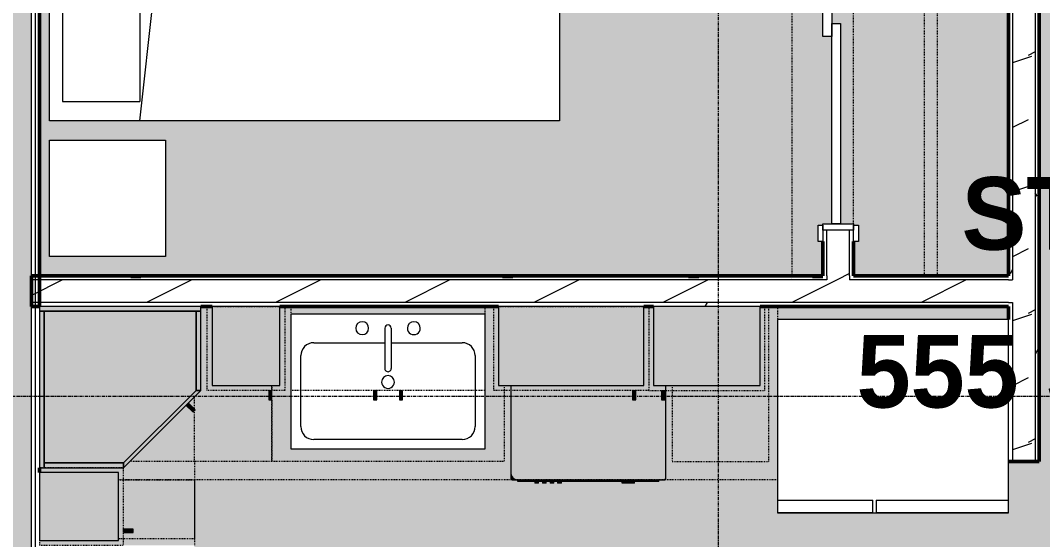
# Model space of a CAD drawing. Header units: inches. Extents: x -4294 to -464, y 9706 to 12475.
# Drawn here: x -2935.5 to -2777.2, y 10145 to 10225.5 of the extents above; entities that cross this region are included whole.
import ezdxf

# ---------------------------------------------------------------- set-up
doc = ezdxf.new("R2010")
doc.units = ezdxf.units.IN
doc.header["$MEASUREMENT"] = 0
doc.linetypes.add('Dash', pattern=[0.25, 0.125, -0.125])
doc.linetypes.add('Grid Line 1_2_', pattern=[0.875, 0.5, -0.125, 0.125, -0.125])
for name, color, linetype, lineweight in [('0-1', 7, 'Continuous', 5), ('0-3', 90, 'Continuous', 13), ('A-AREA-IDEN', 2, 'Continuous', 9), ('A-AREA-PATT-5', 7, 'Continuous', 9), ('A-DOOR-1', 7, 'Continuous', 9), ('A-DOOR-2', 130, 'Continuous', 20), ('A-DOOR-FRAM-1', 130, 'Continuous', 20), ('A-WALL', 113, 'Continuous', 13), ('A-WALL-3', 250, 'Continuous', 50), ('A-WALL-4', 90, 'Continuous', 13), ('A-WALL-PATT-1', 7, 'Continuous', 9), ('A-WALL-PATT-2', 8, 'Continuous', 9), ('A-WALL-PATT-5', 111, 'Continuous', 9), ('I-FURN-2', 7, 'Continuous', 9), ('I-FURN-HDLN-1', 7, 'Dash', 9), ('I-WALL-2', 2, 'Continuous', 50), ('P-SANR-FIXT-1', 7, 'Continuous', 9), ('Q-CASE', 31, 'Continuous', 9), ('Q-CASE-1', 53, 'Continuous', 9), ('Q-CASE-3', 7, 'Continuous', 9), ('Q-CASE-4', 7, 'Dash', 9), ('Q-CASE-HDLN-1', 7, 'Dash', 9), ('Q-SPCQ-1', 7, 'Continuous', 9), ('Q-SPCQ-2', 8, 'Continuous', 9), ('S-GRID-1', 1, 'Grid Line 1_2_', 9)]:
    doc.layers.add(name, color=color, linetype=linetype, lineweight=lineweight)
doc.styles.add('Century Gothic_B', font='GOTHICB.TTF', dxfattribs={"height": 11.25})
pattern_1 = [(216.87, (7.997, 19.992), (59.9755286, 39.9843071), [9.996, -89.964]), (206.565, (19.992, 13.994), (-19.991807, -19.992219), [22.352, -22.352]), (198.435, (19.992, 3.998), (-39.983821, -19.991955), [12.644, -50.576])]
pattern_2 = [(0, (0, 0), (38.4, 9.6), [1.584, -27.216, 1.584, -27.216, -153.6]), (0, (0, 0), (38.4, 9.6), [-57.6, 1.584, -56.016, 1.584, -27.216, -67.2]), (0, (0, 0), (38.4, 9.6), [-144, 1.584, -17.616, 1.584, -46.416]), (120, (14.4, 4.8), (-27.513844, 28.4553755), [1.584, -27.216, 1.584, -27.216, -153.6]), (120, (14.4, 4.8), (-27.513844, 28.4553755), [-57.6, 1.584, -56.016, 1.584, -27.216, -67.2]), (120, (14.4, 4.8), (-27.513844, 28.4553755), [-144, 1.584, -17.616, 1.584, -46.416]), (240, (19.2, 24), (-10.886156, -38.0553755), [1.584, -27.216, 1.584, -27.216, -153.6]), (240, (19.2, 24), (-10.886156, -38.0553755), [-57.6, 1.584, -56.016, 1.584, -27.216, -67.2]), (240, (19.2, 24), (-10.886156, -38.0553755), [-144, 1.584, -17.616, 1.584, -46.416])]

# ---------------------------------------------------------------- blocks, each defined once
blk = doc.blocks.new('FOLDING_SLIDING CLOSET - 60_ x 80_-1494136-FLOOR PLAN - 1ST FLOOR')
at = {"layer": 'A-DOOR-1'}
for p, q in [((-32.75, 3.25), (-30.25, 3.25)), ((-32.75, 2.5), (-32.75, 3.25)), ((-30.25, 3.25), (-30.25, 2.5)), ((30.25, 3.25), (32.75, 3.25)), ((30.25, 2.5), (30.25, 3.25)), ((32.75, 3.25), (32.75, 2.5)), ((-30.25, 2.5), (-32.75, 2.5)), ((32.75, 2.5), (30.25, 2.5)), ((-32.75, -2.25), (-30.25, -2.25)), ((-32.75, -3), (-32.75, -2.25)), ((-30.25, -3), (-32.75, -3)), ((-30.25, -2.25), (-30.25, -3)), ((30.25, -2.25), (32.75, -2.25)), ((30.25, -3), (30.25, -2.25)), ((32.75, -3), (30.25, -3)), ((32.75, -2.25), (32.75, -3))]:
    blk.add_line(p, q, dxfattribs=at)
at = {"layer": 'A-DOOR-2'}
for p, q in [((-1, 0.5), (30, 0.5)), ((-1, -0.88), (-1, 0.5)), ((30, 0.5), (30, -0.88)), ((-30, -0.88), (1, -0.88)), ((-30, -2.25), (-30, -0.88)), ((30, -0.88), (-1, -0.88)), ((1, -0.88), (1, -2.25)), ((1, -2.25), (-30, -2.25))]:
    blk.add_line(p, q, dxfattribs=at)
at = {"layer": 'A-DOOR-FRAM-1'}
for p, q in [((-31, 2.5), (-30, 2.5)), ((-31, -2.25), (-31, 2.5)), ((-30, 2.5), (-30, -2.25)), ((30, 2.5), (31, 2.5)), ((30, -2.25), (30, 2.5)), ((31, 2.5), (31, -2.25)), ((-30, -2.25), (-31, -2.25)), ((31, -2.25), (30, -2.25))]:
    blk.add_line(p, q, dxfattribs=at)
blk = doc.blocks.new('Refrigerator_-_Side-by-Side_6047 - 36_ X 30_-345559-FLOOR PLAN - 1ST FLOOR')
at = {"layer": 'Q-SPCQ-1'}
for p, q in [((17.87, 14.42), (-17.88, 14.42)), ((-17.88, 14.42), (-17.88, -15.58)), ((17.87, -15.58), (17.87, 14.42)), ((-17.88, -13.58), (-3.13, -13.58)), ((-17.88, -13.58), (-17.88, -15.58)), ((-3.13, -15.58), (-3.13, -13.58)), ((-2.63, -13.58), (17.87, -13.58)), ((-2.63, -13.58), (-2.63, -15.58)), ((17.87, -15.58), (17.87, -13.58)), ((-17.88, -15.58), (17.87, -15.58)), ((-3.13, -15.58), (-17.88, -15.58)), ((17.87, -15.58), (-2.63, -15.58))]:
    blk.add_line(p, q, dxfattribs=at)
blk = doc.blocks.new('OD_CW_Closet - OD_CW_Closet-1868364-FLOOR PLAN - 1ST FLOOR')
at = {"layer": 'Q-CASE-HDLN-1'}
for p, q in [((0.74, -24), (0.74, 0)), ((0.74, 0), (6.05, 0)), ((8.8, 0), (68.8, 0)), ((71.55, 0), (76.64, 0)), ((76.64, 0), (76.64, -24)), ((0.74, -11), (76.64, -11)), ((0.74, -13), (76.64, -13)), ((76.64, -24), (0.74, -24))]:
    blk.add_line(p, q, dxfattribs=at)
blk = doc.blocks.new('Bed-Standard - Queen 60_ x 79_-1433484-FLOOR PLAN - 1ST FLOOR')
at = {"layer": 'I-FURN-2'}
for p, q in [((-19.31, 41.3), (40.69, 41.3)), ((-19.31, -37.7), (-19.31, 41.3)), ((40.69, 41.3), (40.69, -37.7)), ((40.69, -23.7), (-19.31, -17.13)), ((-16.31, -23.7), (37.69, -23.7)), ((-16.31, -35.7), (-16.31, -23.7)), ((37.69, -35.7), (37.69, -23.7)), ((-16.31, -35.7), (37.69, -35.7)), ((40.69, -37.7), (-19.31, -37.7))]:
    blk.add_line(p, q, dxfattribs=at)
at = {"layer": 'I-FURN-HDLN-1'}
for p, q in [((-55.31, 77.3), (64.69, 77.3)), ((-55.31, -37.7), (-55.31, 77.3))]:
    blk.add_line(p, q, dxfattribs=at)
blk = doc.blocks.new('Table-Night Stand - 18_ x 18_ x 24_-1372838-FLOOR PLAN - 1ST FLOOR')
at = {"layer": 'I-FURN-2'}
for p, q in [((0.15, 0), (18.15, 0)), ((0.15, -18), (0.15, 0)), ((18.15, 0), (18.15, -18)), ((18.15, -18), (0.15, -18))]:
    blk.add_line(p, q, dxfattribs=at)
blk = doc.blocks.new('OD_CW_Countertop - OD_CW_Countertop-2217102-FLOOR PLAN - 1ST FLOOR')
at = {"layer": 'Q-CASE-HDLN-1'}
for p, q in [((0.74, 2.88), (102.83, 2.88)), ((0.74, -24), (0.74, -22))]:
    blk.add_line(p, q, dxfattribs=at)
blk = doc.blocks.new('Sink Kitchen-Single - 30_ x 21_-1372827-FLOOR PLAN - 1ST FLOOR')
at = {"layer": 'P-SANR-FIXT-1'}
for p, q in [((-14.38, 10.41), (15.62, 10.41)), ((-14.38, -10.59), (-14.38, 10.41)), ((15.62, 10.41), (15.62, -10.59)), ((-10.88, 8.91), (12.12, 8.91)), ((-12.88, -4.09), (-12.88, 6.91)), ((14.12, 6.91), (14.12, -4.09)), ((0.12, -8.34), (0.12, -2.09)), ((1.12, -8.34), (1.12, -2.09)), ((0.12, -6.09), (-10.88, -6.09)), ((12.12, -6.09), (1.12, -6.09)), ((15.62, -10.59), (-14.38, -10.59))]:
    blk.add_line(p, q, dxfattribs=at)
for centre, radius, start, end in [((-10.88, 6.91), 2, 90, 180), ((12.12, 6.91), 2, 360, 90), ((0.62, 0), 1, 360, 180), ((0.62, 0), 1, 180, 0), ((0.62, -2.09), 0.5, 360, 180), ((-10.88, -4.09), 2, 180, 270), ((12.12, -4.09), 2, 270, 0), ((-3.38, -8.34), 1, 360, 180), ((4.62, -8.34), 1, 0, 180), ((-3.38, -8.34), 1, 180, 0), ((0.62, -8.34), 0.5, 180, 0), ((4.62, -8.34), 1, 180, 0)]:
    blk.add_arc(centre, radius, start, end, dxfattribs=at)
blk = doc.blocks.new('Dishwasher_15404 - 34_ counter-V97-FLOOR PLAN - 1ST FLOOR')
at = {"layer": 'Q-SPCQ-2'}
h = blk.add_hatch(color=256, dxfattribs=at)
h.paths.add_polyline_path([(0, -3.38), (12.25, -3.38), (12.25, -24), (26.08, -23.96), (26.34, -23.86), (26.68, -23.53), (26.73, -23.46), (26.84, -23.21), (26.87, -22.91), (26.87, -0.2), (26.68, 0), (12.25, 0), (12.25, -1.88), (0, -1.88)], flags=0)
h.paths.add_polyline_path([(13, -0.63), (13, -0.14), (14.5, -0.14), (14.5, -0.63), (14, -0.63)], flags=0)
h.paths.add_polyline_path([(13, -4.63), (14.5, -4.63), (14.5, -5.11), (13, -5.11)], flags=0)
for points in [[(26.87, -1.09), (26.87, -22.91), (27.12, -22.91), (27.12, -1.09)], [(27.12, -5.81), (27.37, -5.81), (27.37, -4.86), (27.12, -4.86), (27.12, -5.55)], [(27.12, -6.06), (27.12, -6.76), (27.37, -6.76), (27.37, -5.81), (27.12, -5.81)], [(27.12, -16.74), (27.37, -16.74), (27.37, -16.15), (27.12, -16.15)], [(27.12, -17.33), (27.12, -17.92), (27.37, -17.92), (27.37, -17.33)], [(27.12, -19.1), (27.37, -19.1), (27.37, -18.51), (27.12, -18.51)], [(27.12, -20.28), (27.37, -20.28), (27.37, -19.69), (27.12, -19.69)], [(25.8, -24), (26.68, -24), (26.82, -23.94), (26.87, -23.69), (26.84, -23.21), (26.68, -23.53), (26.56, -23.69), (26.3, -23.87), (26.08, -23.96)]]:
    blk.add_hatch(color=256, dxfattribs=at).paths.add_polyline_path(points, flags=0)
at = {"layer": 'Q-SPCQ-1'}
for p, q in [((26.68, 0), (12.25, 0)), ((26.87, -22.93), (26.87, -0.2)), ((27.12, -1.09), (26.87, -1.09)), ((27.12, -1.09), (27.12, -22.91)), ((27.37, -4.82), (27.12, -4.82)), ((27.37, -4.86), (27.37, -5.81)), ((27.37, -5.81), (27.37, -6.76)), ((27.12, -6.79), (27.37, -6.79)), ((27.37, -16.15), (27.12, -16.15)), ((27.12, -16.74), (27.37, -16.74)), ((27.37, -17.33), (27.12, -17.33)), ((27.37, -16.15), (27.37, -16.74)), ((27.37, -17.33), (27.37, -17.92)), ((27.12, -17.92), (27.37, -17.92)), ((27.37, -18.51), (27.12, -18.51)), ((27.37, -18.51), (27.37, -19.1)), ((27.12, -19.1), (27.37, -19.1)), ((27.37, -19.69), (27.12, -19.69)), ((27.12, -20.28), (27.37, -20.28)), ((27.37, -19.69), (27.37, -20.28)), ((27.12, -22.91), (26.87, -22.91)), ((26.87, -23.8), (26.87, -22.93)), ((12.25, -24), (25.8, -24)), ((25.8, -24), (26.68, -24))]:
    blk.add_line(p, q, dxfattribs=at)
for centre, radius, start, end in [((26.68, -0.2), 0.197, 360, 90), ((26.68, -0.2), 0.197, 0, 90), ((25.8, -22.93), 1.07, 270, 0), ((26.68, -23.8), 0.197, 270, 0)]:
    blk.add_arc(centre, radius, start, end, dxfattribs=at)
blk = doc.blocks.new('OD_CW_Countertop - OD_CW_Countertop-2218266-FLOOR PLAN - 1ST FLOOR')
at = {"layer": 'Q-CASE-HDLN-1'}
for p, q in [((0.74, -11.75), (0.74, 0)), ((0.74, 0), (10.86, 0)), ((34.86, 0), (99.63, 0))]:
    blk.add_line(p, q, dxfattribs=at)
blk = doc.blocks.new('300 Series Wall Hung Cabinet_302 - 30_-2218432-FLOOR PLAN - 1ST FLOOR')
at = {"layer": 'Q-CASE-1'}
for points in [[(-1.76, 15.38), (-1.76, 16.87), (-2.25, 16.87), (-2.25, 15.38)], [(2.24, 15.38), (2.24, 16.87), (1.75, 16.87), (1.75, 15.38)]]:
    blk.add_hatch(color=256, dxfattribs=at).paths.add_polyline_path(points, flags=0)
at = {"layer": 'Q-CASE-3'}
for p, q in [((-1.76, 16.87), (-2.25, 16.87)), ((-2.25, 16.87), (-2.25, 15.38)), ((-1.76, 15.38), (-1.76, 16.87)), ((2.24, 16.87), (1.75, 16.87)), ((1.75, 16.87), (1.75, 15.38)), ((2.24, 15.38), (2.24, 16.87)), ((-1.76, 15.38), (-2.25, 15.38)), ((2.24, 15.38), (1.75, 15.38))]:
    blk.add_line(p, q, dxfattribs=at)
at = {"layer": 'Q-CASE-4'}
for p, q in [((-15, 2.37), (-15, 15.38)), ((-15, 15.38), (15, 15.38)), ((15, 15.38), (15, 2.37)), ((15, 2.37), (-15, 2.37))]:
    blk.add_line(p, q, dxfattribs=at)
blk = doc.blocks.new('Base Cabinet-Single Door - 12_-2208689-FLOOR PLAN - 1ST FLOOR')
at = {"layer": 'Q-CASE-4'}
for p, q in [((6.74, -12.25), (6.74, -13)), ((-5.26, -15.91), (-5.26, -14)), ((6.74, -14.5), (6.74, -24)), ((-5.26, -24), (-5.26, -16.12)), ((6.74, -24), (-5.26, -24))]:
    blk.add_line(p, q, dxfattribs=at)
blk = doc.blocks.new('Base Cabinet-Single Door - 12_-V98-FLOOR PLAN - 1ST FLOOR')
at = {"layer": 'Q-CASE-4'}
for p, q in [((-5.26, -24), (-5.26, -12.25)), ((6.74, -14), (6.74, -24)), ((6.74, -24), (-5.26, -24))]:
    blk.add_line(p, q, dxfattribs=at)
blk = doc.blocks.new('Base Cabinet-Double Door _ 1 Drawer - 36_-V99-FLOOR PLAN - 1ST FLOOR')
at = {"layer": 'Q-CASE-4'}
for p, q in [((-17.26, -13), (-17.26, -12.25)), ((18.74, -12.25), (18.74, -24)), ((-17.26, -24), (-17.26, -14.5)), ((18.74, -24), (-17.26, -24))]:
    blk.add_line(p, q, dxfattribs=at)
blk = doc.blocks.new('300 Series Wall Hung Cabinet_301 - 24_-2172111-FLOOR PLAN - 1ST FLOOR')
at = {"layer": 'Q-CASE-1'}
for points in [[(-9.51, 15.38), (-9.51, 16.87), (-10, 16.87), (-10, 15.38)], [(11.25, 2.37), (11.25, 14.63), (-11.25, 14.63), (-11.25, 2.37)]]:
    blk.add_hatch(color=256, dxfattribs=at).paths.add_polyline_path(points, flags=0)
at = {"layer": 'Q-CASE-3'}
for p, q in [((-9.51, 16.87), (-10, 16.87)), ((-10, 16.87), (-10, 15.38)), ((-9.51, 15.38), (-9.51, 16.87)), ((11.25, 14.63), (-11.25, 14.63)), ((-11.25, 14.63), (-11.25, 2.37)), ((-9.51, 15.38), (-10, 15.38)), ((11.25, 2.37), (11.25, 14.63)), ((-11.25, 2.37), (11.25, 2.37))]:
    blk.add_line(p, q, dxfattribs=at)
at = {"layer": 'Q-CASE-4'}
for p, q in [((-12, 2.37), (-12, 15.38)), ((-12, 15.38), (12, 15.38)), ((12, 15.38), (12, 2.37)), ((12, 2.37), (-12, 2.37))]:
    blk.add_line(p, q, dxfattribs=at)
blk = doc.blocks.new('300 Series Wall Hung Cabinet_301 - 18_-2171968-FLOOR PLAN - 1ST FLOOR')
at = {"layer": 'Q-CASE-1'}
for points in [[(-8.25, -2.38), (-8.25, -14.63), (8.25, -14.63), (8.25, -2.38), (6.8, -2.38)], [(-7, -15.38), (-7, -16.87), (-6.51, -16.87), (-6.51, -15.38)]]:
    blk.add_hatch(color=256, dxfattribs=at).paths.add_polyline_path(points, flags=0)
at = {"layer": 'Q-CASE-3'}
for p, q in [((8.25, -2.38), (-8.25, -2.38)), ((-8.25, -2.38), (-8.25, -14.63)), ((8.25, -14.63), (8.25, -2.38)), ((-8.25, -14.63), (8.25, -14.63)), ((-7, -15.38), (-6.51, -15.38)), ((-7, -15.38), (-7, -16.87)), ((-6.51, -16.87), (-6.51, -15.38)), ((-7, -16.87), (-6.51, -16.87))]:
    blk.add_line(p, q, dxfattribs=at)
at = {"layer": 'Q-CASE-4'}
for p, q in [((9, -2.38), (-9, -2.38)), ((-9, -2.38), (-9, -15.38)), ((9, -15.38), (9, -2.38)), ((-9, -15.38), (9, -15.38))]:
    blk.add_line(p, q, dxfattribs=at)
blk = doc.blocks.new('300 Series Wall Hung Cabinet_301 - 12_-2218475-FLOOR PLAN - 1ST FLOOR')
at = {"layer": 'Q-CASE-1'}
for points in [[(-3.51, 15.38), (-3.51, 16.87), (-4, 16.87), (-4, 15.38)], [(-5.25, 2.37), (5.25, 2.37), (5.25, 14.63), (-5.25, 14.63), (-5.25, 3.13)]]:
    blk.add_hatch(color=256, dxfattribs=at).paths.add_polyline_path(points, flags=0)
at = {"layer": 'Q-CASE-3'}
for p, q in [((-3.51, 16.87), (-4, 16.87)), ((-4, 16.87), (-4, 15.38)), ((-3.51, 15.38), (-3.51, 16.87)), ((5.25, 14.63), (-5.25, 14.63)), ((-5.25, 14.63), (-5.25, 2.37)), ((-3.51, 15.38), (-4, 15.38)), ((5.25, 2.37), (5.25, 14.63)), ((-5.25, 2.37), (5.25, 2.37))]:
    blk.add_line(p, q, dxfattribs=at)
at = {"layer": 'Q-CASE-4'}
for p, q in [((-6, 2.37), (-6, 15.38)), ((-6, 15.38), (6, 15.38)), ((6, 15.38), (6, 2.37)), ((6, 2.37), (-6, 2.37))]:
    blk.add_line(p, q, dxfattribs=at)
blk = doc.blocks.new('308 - 308-2215426-FLOOR PLAN - 1ST FLOOR')
at = {"layer": 'Q-CASE'}
for points in [[(-11.25, 15.38), (0, 26.63), (0, 27.38), (-12, 15.38)], [(-10.05, 17.33), (-9.7, 17.67), (-10.76, 18.73), (-11.11, 18.39)]]:
    blk.add_hatch(color=256, dxfattribs=at).paths.add_polyline_path(points, flags=0)
at = {"layer": 'Q-CASE-1'}
for points in [[(12.25, 26.63), (12.25, 27.38), (0, 27.38), (0, 26.63), (11.45, 26.63)], [(12.25, 3.12), (13, 3.12), (13, 27.38), (12.25, 27.38), (12.25, 15.38)], [(-11.25, 3.12), (12.25, 3.12), (12.25, 26.63), (0, 26.63), (-11.25, 15.38)], [(-12, 3.12), (-11.25, 3.12), (-11.25, 15.38), (-12, 15.38), (-12, 14.63)], [(0, 2.37), (13, 2.37), (13, 3.12), (-12, 3.12), (-12, 2.37), (-11.25, 2.37)]]:
    blk.add_hatch(color=256, dxfattribs=at).paths.add_polyline_path(points, flags=0)
at = {"layer": 'Q-CASE'}
for p, q in [((0, 27.38), (-12, 15.38)), ((0, 26.63), (0, 27.38)), ((-11.25, 15.38), (0, 26.63)), ((-12, 15.38), (-11.25, 15.38))]:
    blk.add_line(p, q, dxfattribs=at)
at = {"layer": 'Q-CASE-3'}
for p, q in [((0, 27.38), (0, 26.63)), ((12.25, 27.38), (0, 27.38)), ((12.25, 26.63), (12.25, 27.38)), ((13, 27.38), (12.25, 27.38)), ((12.25, 27.38), (12.25, 3.12)), ((13, 3.12), (13, 27.38)), ((0, 26.63), (-11.25, 15.38)), ((12.25, 26.63), (0, 26.63)), ((0, 26.63), (12.25, 26.63)), ((12.25, 3.12), (12.25, 26.63)), ((-10.76, 18.73), (-11.11, 18.39)), ((-11.11, 18.39), (-10.05, 17.33)), ((-9.7, 17.67), (-10.76, 18.73)), ((-12, 15.38), (-12, 3.12)), ((-11.25, 15.38), (-12, 15.38)), ((-11.25, 15.38), (-11.25, 3.12)), ((-11.25, 3.12), (-11.25, 15.38)), ((-12, 3.12), (-11.25, 3.12)), ((13, 3.12), (-12, 3.12)), ((-12, 3.12), (-12, 2.37)), ((-12, 2.37), (13, 2.37)), ((-11.25, 3.12), (12.25, 3.12)), ((12.25, 3.12), (13, 3.12)), ((13, 2.37), (13, 3.12))]:
    blk.add_line(p, q, dxfattribs=at)
blk = doc.blocks.new('300 Series Wall Hung Cabinet_301 - 12_-2216986-FLOOR PLAN - 1ST FLOOR')
at = {"layer": 'Q-CASE-1'}
for points in [[(5.25, -1.74), (5.25, -0.19), (-5.25, -0.19), (-5.25, -12.44), (5.25, -12.44)], [(-3.51, -13.19), (-4, -13.19), (-4, -14.69), (-3.51, -14.69)]]:
    blk.add_hatch(color=256, dxfattribs=at).paths.add_polyline_path(points, flags=0)
at = {"layer": 'Q-CASE-3'}
for p, q in [((5.25, -0.19), (-5.25, -0.19)), ((-5.25, -0.19), (-5.25, -12.44)), ((5.25, -12.44), (5.25, -0.19)), ((-5.25, -12.44), (5.25, -12.44)), ((-4, -13.19), (-3.51, -13.19)), ((-4, -13.19), (-4, -14.69)), ((-3.51, -14.69), (-3.51, -13.19)), ((-4, -14.69), (-3.51, -14.69))]:
    blk.add_line(p, q, dxfattribs=at)
at = {"layer": 'Q-CASE-4'}
for p, q in [((6, -0.19), (-6, -0.19)), ((-6, -0.19), (-6, -13.19)), ((6, -13.19), (6, -0.19)), ((-6, -13.19), (6, -13.19))]:
    blk.add_line(p, q, dxfattribs=at)
blk = doc.blocks.new('Base Cabinet-Single Door _ Drawer - 15_-2213367-FLOOR PLAN - 1ST FLOOR')
at = {"layer": 'Q-CASE-4'}
for p, q in [((-6.76, 24), (-6.76, 0)), ((8.24, 24), (-6.76, 24)), ((8.24, 12.25), (8.24, 24))]:
    blk.add_line(p, q, dxfattribs=at)
blk = doc.blocks.new('CTR - 1st Phase - Unit Layouts_rvt-1-FLOOR PLAN - 1ST FLOOR')
at = {"layer": 'A-WALL-PATT-1'}
h = blk.add_hatch(dxfattribs=at)
h.set_pattern_fill('FP_3', color=256, style=0, pattern_type=2)
h.set_pattern_definition(pattern_2)
h.paths.add_polyline_path([(-2777.68, 10157.16), (-2777.68, 10266.57), (-2778.31, 10266.57), (-2778.31, 10157.16)], flags=0)
h = blk.add_hatch(dxfattribs=at)
h.set_pattern_fill('FP_3', color=256, style=0, pattern_type=2)
h.set_pattern_definition(pattern_2)
h.paths.add_polyline_path([(-2781.81, 10157.16), (-2781.81, 10181.79), (-2782.43, 10181.79), (-2782.43, 10157.16)], flags=0)
h.paths.add_polyline_path([(-2781.81, 10185.29), (-2781.81, 10262.44), (-2782.43, 10262.44), (-2782.43, 10185.29), (-2782.31, 10185.29)], flags=0)
h = blk.add_hatch(dxfattribs=at)
h.set_pattern_fill('FP_3', color=256, style=0, pattern_type=2)
h.set_pattern_definition(pattern_2)
h.paths.add_polyline_path([(-2782.43, 10185.29), (-2782.43, 10185.91), (-2807.06, 10185.91), (-2807.06, 10185.29), (-2788.23, 10185.29)], flags=0)
h.paths.add_polyline_path([(-2932.52, 10185.29), (-2810.56, 10185.29), (-2810.56, 10185.91), (-2932.52, 10185.91), (-2932.52, 10185.3)], flags=0)
h = blk.add_hatch(dxfattribs=at)
h.set_pattern_fill('FP_3', color=256, style=0, pattern_type=2)
h.set_pattern_definition(pattern_2)
h.paths.add_polyline_path([(-2893.52, 10181.16), (-2782.43, 10181.16), (-2782.43, 10181.79), (-2932.52, 10181.79), (-2932.52, 10181.16), (-2895.27, 10181.16)], flags=0)
at = {"layer": 'A-WALL-PATT-2'}
h = blk.add_hatch(dxfattribs=at)
h.set_pattern_fill('FP_7', color=256, style=0, pattern_type=2)
h.set_pattern_definition(pattern_1)
h.paths.add_polyline_path([(-2810.56, 10185.29), (-2807.06, 10185.29), (-2807.06, 10192.98), (-2810.56, 10192.98), (-2810.56, 10185.91)], flags=0)
h.paths.add_polyline_path([(-2809.81, 10254.98), (-2807.06, 10254.98), (-2807.06, 10265.94), (-2810.56, 10265.94), (-2810.56, 10254.98)], flags=0)
h = blk.add_hatch(dxfattribs=at)
h.set_pattern_fill('FP_7', color=256, style=0, pattern_type=2)
h.set_pattern_definition(pattern_1)
h.paths.add_polyline_path([(-2778.31, 10157.16), (-2778.31, 10265.94), (-2781.81, 10265.94), (-2781.81, 10157.16)], flags=0)
h = blk.add_hatch(dxfattribs=at)
h.set_pattern_fill('FP_7', color=256, style=0, pattern_type=2)
h.set_pattern_definition(pattern_1)
h.paths.add_polyline_path([(-2782.43, 10181.79), (-2781.81, 10181.79), (-2781.81, 10185.29), (-2933.77, 10185.29), (-2933.77, 10181.79), (-2788.23, 10181.79)], flags=0)
at = {"layer": 'A-WALL-3'}
for p, q in [((-2777.68, 10157.16), (-2777.68, 10266.57)), ((-2782.43, 10261.82), (-2782.43, 10185.91)), ((-2811.18, 10191.23), (-2811.18, 10185.91)), ((-2806.43, 10185.91), (-2806.43, 10191.23)), ((-2811.18, 10185.91), (-2933.77, 10185.91)), ((-2933.77, 10185.91), (-2933.77, 10181.16)), ((-2782.43, 10185.91), (-2806.43, 10185.91)), ((-2933.77, 10181.16), (-2932.52, 10181.16)), ((-2907.52, 10181.16), (-2905.77, 10181.16)), ((-2895.27, 10181.16), (-2861.4, 10181.16)), ((-2838.9, 10181.16), (-2837.4, 10181.16)), ((-2820.9, 10181.16), (-2782.43, 10181.16)), ((-2782.43, 10181.16), (-2782.43, 10179.16)), ((-2782.43, 10157.16), (-2777.68, 10157.16))]:
    blk.add_line(p, q, dxfattribs=at)
at = {"layer": 'A-WALL-4'}
for p, q in [((-2778.31, 10265.94), (-2778.31, 10157.16)), ((-2781.81, 10262.44), (-2781.81, 10185.29)), ((-2810.56, 10185.91), (-2810.56, 10192.98)), ((-2807.06, 10185.91), (-2807.06, 10192.98)), ((-2810.56, 10185.91), (-2810.56, 10185.29)), ((-2807.06, 10185.91), (-2807.06, 10185.29)), ((-2810.56, 10185.29), (-2933.77, 10185.29)), ((-2782.43, 10185.29), (-2807.06, 10185.29)), ((-2782.43, 10185.29), (-2781.81, 10185.29)), ((-2782.43, 10181.79), (-2933.77, 10181.79)), ((-2782.43, 10181.79), (-2781.81, 10181.79)), ((-2781.81, 10181.79), (-2781.81, 10157.16))]:
    blk.add_line(p, q, dxfattribs=at)
at = {"layer": '0-3'}
for name, p, rotation in [('Bed-Standard - Queen 60_ x 79_-1433484-FLOOR PLAN - 1ST FLOOR', (-2893.27, 10250.6), 270.0000000000046), ('OD_CW_Closet - OD_CW_Closet-1868364-FLOOR PLAN - 1ST FLOOR', (-2806.43, 10185.18), 89.99999999999945), ('FOLDING_SLIDING CLOSET - 60_ x 80_-1494136-FLOOR PLAN - 1ST FLOOR', (-2808.93, 10223.98), 269.9999999999887), ('Table-Night Stand - 18_ x 18_ x 24_-1372838-FLOOR PLAN - 1ST FLOOR', (-2912.97, 10207.06), 270.0000000000091), ('308 - 308-2215426-FLOOR PLAN - 1ST FLOOR', (-2919.52, 10183.54), 180), ('OD_CW_Countertop - OD_CW_Countertop-2217102-FLOOR PLAN - 1ST FLOOR', (-2817.45, 10157.16), 180), ('300 Series Wall Hung Cabinet_301 - 12_-2218475-FLOOR PLAN - 1ST FLOOR', (-2900.52, 10183.54), 180), ('300 Series Wall Hung Cabinet_302 - 30_-2218432-FLOOR PLAN - 1ST FLOOR', (-2878.52, 10183.54), 180), ('300 Series Wall Hung Cabinet_301 - 24_-2172111-FLOOR PLAN - 1ST FLOOR', (-2850.15, 10183.54), 180), ('Dishwasher_15404 - 34_ counter-V97-FLOOR PLAN - 1ST FLOOR', (-2835.52, 10181.16), 269.999999999993), ('Base Cabinet-Single Door _ Drawer - 15_-2213367-FLOOR PLAN - 1ST FLOOR', (-2826.29, 10181.16), 180), ('Sink Kitchen-Single - 30_ x 21_-1372827-FLOOR PLAN - 1ST FLOOR', (-2877.91, 10169.45), 180), ('Base Cabinet-Single Door - 12_-V98-FLOOR PLAN - 1ST FLOOR', (-2932.52, 10150.43), 89.99999999998872), ('300 Series Wall Hung Cabinet_301 - 12_-2216986-FLOOR PLAN - 1ST FLOOR', (-2932.71, 10150.16), 89.99999999999953), ('OD_CW_Countertop - OD_CW_Countertop-2218266-FLOOR PLAN - 1ST FLOOR', (-2908.52, 10155.03), 269.9999999999937)]:
    blk.add_blockref(name, p, dxfattribs=dict(at, rotation=rotation))
for name, p in [('300 Series Wall Hung Cabinet_301 - 18_-2171968-FLOOR PLAN - 1ST FLOOR', (-2829.15, 10183.54)), ('Refrigerator_-_Side-by-Side_6047 - 36_ X 30_-345559-FLOOR PLAN - 1ST FLOOR', (-2800.31, 10164.74)), ('Base Cabinet-Single Door - 12_-2208689-FLOOR PLAN - 1ST FLOOR', (-2903.26, 10181.16)), ('Base Cabinet-Double Door _ 1 Drawer - 36_-V99-FLOOR PLAN - 1ST FLOOR', (-2879.26, 10181.16))]:
    blk.add_blockref(name, p, dxfattribs=at)
blk = doc.blocks.new('CTR - 1st Phase - Shell_rvt-1-FLOOR PLAN - 1ST FLOOR')
at = {"layer": 'S-GRID-1'}
for p, q in [((-2827.32, 9836.18), (-2827.32, 12413.74)), ((-464.45, 10167.19), (-4232.19, 10167.19))]:
    blk.add_line(p, q, dxfattribs=at)

msp = doc.modelspace()

# ---------------------------------------------------------------- hatches: boundary and pattern name
at = {"layer": 'A-AREA-PATT-5'}
h = msp.add_hatch(color=256, dxfattribs=at)
h.paths.add_polyline_path([(-2705.5324, 10018.7144), (-2704.6987, 10018.7144), (-2704.6987, 10046.2394), (-2709.552, 10046.2394), (-2709.552, 10050.9894), (-2704.6987, 10050.9894), (-2704.6987, 10057.4791), (-2720.8237, 10057.4791), (-2720.8237, 10075.4791), (-2716.8237, 10075.4791), (-2716.8237, 10111.4791), (-2720.8237, 10111.4791), (-2720.8237, 10129.4791), (-2704.6987, 10129.4791), (-2704.6987, 10297.0394), (-2733.4487, 10297.0394), (-2733.4487, 10305.9769), (-2734.1987, 10305.9769), (-2734.1987, 10308.4769), (-2733.4487, 10308.4769), (-2733.4487, 10308.7269), (-2732.0737, 10308.7269), (-2732.0737, 10337.7269), (-2733.4487, 10337.7269), (-2733.4487, 10355.1894), (-2739.6987, 10355.1894), (-2739.6987, 10357.1269), (-2740.3237, 10357.1269), (-2740.3237, 10358.1894), (-2775.0737, 10358.1894), (-2775.0737, 10357.1269), (-2775.6987, 10357.1269), (-2775.6987, 10355.1894), (-2799.2473, 10355.1894), (-2799.2473, 10346.9144), (-2797.2994, 10346.9144), (-2797.2781, 10347.9144), (-2796.0494, 10347.9144), (-2796.0494, 10346.9144), (-2795.7762, 10346.9144), (-2795.7994, 10345.4144), (-2796.0494, 10345.4144), (-2796.0494, 10343.8102), (-2795.7994, 10343.8102), (-2795.7762, 10341.472), (-2795.6223, 10341.472), (-2795.6223, 10339.972), (-2795.7994, 10339.972), (-2795.7994, 10311.6484), (-2795.6223, 10311.6484), (-2795.6223, 10311.5322), (-2795.5494, 10311.4789), (-2795.5494, 10311.1572), (-2795.2994, 10311.1572), (-2795.2994, 10311.5454), (-2795.0494, 10311.4953), (-2795.0494, 10308.5531), (-2795.2994, 10308.6078), (-2795.2994, 10310.8036), (-2795.5494, 10310.7555), (-2795.5494, 10310.4286), (-2795.6223, 10310.4286), (-2795.6223, 10310.1484), (-2795.7994, 10310.1484), (-2795.7994, 10307.8102), (-2796.0494, 10307.8102), (-2796.0494, 10269.4144), (-2795.7762, 10269.4144), (-2795.7762, 10267.9144), (-2796.0494, 10267.9144), (-2796.0707, 10266.9144), (-2797.2994, 10266.9144), (-2797.2994, 10267.9144), (-2799.2473, 10267.9144), (-2799.2473, 10266.569), (-2777.6848, 10266.569), (-2777.6848, 10157.1644), (-2782.4348, 10157.1644), (-2782.4348, 10149.1644), (-2818.1848, 10149.1644), (-2818.1848, 10179.1644), (-2782.4348, 10179.1644), (-2782.4348, 10181.1644), (-2820.8987, 10181.1644), (-2820.8987, 10168.9144), (-2835.5237, 10168.9144), (-2835.5237, 10154.4862), (-2835.7206, 10154.2894), (-2836.6167, 10154.2894), (-2836.6167, 10154.0394), (-2840.3813, 10154.0394), (-2840.3813, 10153.7894), (-2842.2827, 10153.7894), (-2842.2827, 10154.0394), (-2851.6738, 10154.0394), (-2851.6738, 10153.7894), (-2852.2643, 10153.7894), (-2852.2643, 10154.0394), (-2852.8549, 10154.0394), (-2852.8549, 10153.7894), (-2853.4454, 10153.7894), (-2853.4454, 10154.0394), (-2854.036, 10154.0394), (-2854.036, 10153.7894), (-2854.6265, 10153.7894), (-2854.6265, 10154.0394), (-2855.2171, 10154.0394), (-2855.2171, 10153.7894), (-2855.8076, 10153.7894), (-2855.8076, 10154.0394), (-2858.4308, 10154.0394), (-2858.4519, 10154.2894), (-2859.3801, 10154.3115), (-2859.4661, 10154.3471), (-2859.5237, 10154.4862), (-2859.5237, 10168.9144), (-2861.3987, 10168.9144), (-2861.3987, 10181.1644), (-2895.2737, 10181.1644), (-2895.2737, 10168.9144), (-2905.7737, 10168.9144), (-2905.7737, 10181.1644), (-2907.5237, 10181.1644), (-2907.5237, 10168.1644), (-2909.4765, 10166.2117), (-2908.4163, 10165.1515), (-2908.769, 10164.8135), (-2909.8218, 10165.8663), (-2919.5237, 10156.1644), (-2932.5237, 10156.1644), (-2932.5237, 10155.4144), (-2920.2737, 10155.4144), (-2920.2737, 10144.9144), (-2932.5237, 10144.9144), (-2932.5237, 10144.1644), (-2908.5237, 10144.1644), (-2908.5237, 10120.1644), (-2932.5237, 10120.1644), (-2932.5237, 10119.4144), (-2920.2737, 10119.4144), (-2920.2737, 10096.9144), (-2932.5237, 10096.9144), (-2932.5237, 10095.4144), (-2920.2737, 10095.4144), (-2920.2737, 10072.9144), (-2932.5237, 10072.9144), (-2932.5237, 10071.4144), (-2920.2737, 10071.4144), (-2920.2737, 10057.9144), (-2932.5237, 10057.9144), (-2932.5237, 10055.4019), (-2901.0223, 10055.4019), (-2901.0223, 10050.0269), (-2905.7723, 10050.0269), (-2905.7723, 10050.6519), (-2932.5237, 10050.6519), (-2932.5237, 10018.7144), (-2905.7723, 10018.7144), (-2905.7723, 10020.0269), (-2901.0223, 10020.0269), (-2901.0223, 10018.7144), (-2745.5995, 10018.7144), (-2745.5995, 10050.9894), (-2766.8237, 10050.9894), (-2766.8237, 10110.9894), (-2736.8237, 10110.9894), (-2736.8237, 10050.9894), (-2739.552, 10050.9894), (-2739.552, 10046.2394), (-2740.8495, 10046.2394), (-2740.8495, 10018.7144), (-2708.6245, 10018.7144)], flags=0)
h.paths.add_polyline_path([(-2738.802, 10019.0894), (-2738.802, 10044.3394), (-2729.2934, 10044.3394), (-2729.2685, 10044.8394), (-2728.8105, 10044.8394), (-2728.8105, 10044.3394), (-2712.5392, 10044.3394), (-2712.5017, 10044.8394), (-2711.8147, 10044.8394), (-2711.8147, 10044.3394), (-2710.802, 10044.3394), (-2710.802, 10019.0894), (-2738.6245, 10019.0894)], flags=0)
h.paths.add_polyline_path([(-2924.4348, 10022.0269), (-2930.9348, 10022.0269), (-2930.9348, 10047.0269), (-2904.9348, 10047.0269), (-2904.9348, 10022.0269), (-2905.7723, 10022.0269)], flags=0)
h.paths.add_polyline_path([(-2782.4677, 10029.6221), (-2817.4677, 10029.6221), (-2817.4677, 10113.6221), (-2782.4677, 10113.6221), (-2782.4677, 10107.6221), (-2781.4677, 10107.6221), (-2781.4677, 10035.6221), (-2782.4677, 10035.6221)], flags=0)
h.paths.add_polyline_path([(-2918.0245, 10069.676), (-2919.5237, 10069.676), (-2919.5237, 10070.1644), (-2918.0245, 10070.1644)], flags=0)
h.paths.add_polyline_path([(-2918.0245, 10093.676), (-2919.5237, 10093.676), (-2919.5237, 10094.1644), (-2918.0245, 10094.1644)], flags=0)
h.paths.add_polyline_path([(-2919.5237, 10117.676), (-2919.5237, 10118.1644), (-2918.0245, 10118.1644), (-2918.0245, 10117.676), (-2918.5233, 10117.676)], flags=0)
h.paths.add_polyline_path([(-2919.5237, 10146.1644), (-2919.5237, 10146.6528), (-2918.0245, 10146.6528), (-2918.0245, 10146.1644), (-2918.5233, 10146.1644)], flags=0)
h.paths.add_polyline_path([(-2878.8846, 10159.0394), (-2893.5237, 10159.0394), (-2893.5237, 10180.0394), (-2863.5237, 10180.0394), (-2863.5237, 10159.0394), (-2870.9192, 10159.0394)], flags=0)
h.paths.add_polyline_path([(-2896.5237, 10166.6651), (-2897.0122, 10166.6651), (-2897.0122, 10168.1644), (-2896.5237, 10168.1644), (-2896.5237, 10167.1639)], flags=0)
h.paths.add_polyline_path([(-2930.9745, 10185.9144), (-2811.1848, 10185.9144), (-2811.1848, 10191.2269), (-2811.9348, 10191.2269), (-2811.9348, 10193.7269), (-2811.1848, 10193.7269), (-2811.1848, 10193.9769), (-2809.8098, 10193.9769), (-2809.8098, 10222.9769), (-2811.1848, 10222.9769), (-2811.2276, 10254.2269), (-2811.9348, 10254.2269), (-2811.9348, 10256.7269), (-2811.1848, 10256.7269), (-2811.1848, 10266.569), (-2803.9973, 10266.569), (-2803.9973, 10269.9144), (-2799.2473, 10269.9144), (-2799.2473, 10269.4144), (-2797.2994, 10269.4144), (-2797.2994, 10307.8102), (-2797.5494, 10307.8102), (-2797.5494, 10343.8102), (-2797.2994, 10343.8102), (-2797.2994, 10345.4144), (-2799.2473, 10345.4144), (-2799.2473, 10305.9144), (-2803.9973, 10305.9144), (-2803.9973, 10308.7785), (-2813.9459, 10308.7785), (-2813.9459, 10313.5285), (-2803.9973, 10313.5285), (-2803.9973, 10352.7894), (-2862.3973, 10352.7894), (-2862.3973, 10376.1394), (-2870.4211, 10376.1394), (-2870.4282, 10369.0094), (-2870.5481, 10368.0988), (-2870.9203, 10367.2001), (-2871.5125, 10366.4283), (-2872.2842, 10365.8362), (-2873.1829, 10365.4639), (-2874.2236, 10365.337), (-2875.5357, 10365.337), (-2875.188, 10362.3132), (-2873.9962, 10361.3132), (-2873.4294, 10360.3132), (-2873.0716, 10358.8037), (-2872.974, 10358.1894), (-2872.8973, 10357.3132), (-2873.0716, 10355.3208), (-2873.6096, 10353.3132), (-2874.3375, 10351.3132), (-2875.2701, 10349.3132), (-2876.6576, 10347.3132), (-2877.6576, 10346.3132), (-2878.5236, 10345.8132), (-2879.8973, 10345.3132), (-2880.8973, 10345.3132), (-2882.2711, 10345.8132), (-2883.1371, 10346.3132), (-2884.1371, 10347.3132), (-2885.5245, 10349.3132), (-2886.4571, 10351.3132), (-2887.1851, 10353.3132), (-2887.723, 10355.3208), (-2887.8973, 10357.3132), (-2887.723, 10358.8037), (-2887.6332, 10359.3132), (-2887.3652, 10360.3132), (-2886.7985, 10361.3132), (-2885.6067, 10362.3132), (-2885.259, 10365.337), (-2886.6473, 10365.337), (-2887.6118, 10365.4639), (-2888.5104, 10365.8362), (-2889.2822, 10366.4283), (-2889.8743, 10367.2001), (-2890.2466, 10368.0988), (-2890.3736, 10369.0632), (-2890.3736, 10376.1394), (-2896.3973, 10376.1394), (-2896.3973, 10374.6535), (-2901.1473, 10374.6535), (-2901.1473, 10376.1394), (-2932.5237, 10376.1394), (-2932.5237, 10354.2785), (-2901.1473, 10354.2785), (-2901.1473, 10354.6535), (-2896.3973, 10354.6535), (-2896.3973, 10349.5285), (-2932.5237, 10349.5285), (-2932.5237, 10313.5285), (-2847.9459, 10313.5285), (-2847.9459, 10312.6535), (-2883.9459, 10312.6535), (-2883.9459, 10309.6535), (-2847.9459, 10309.6535), (-2847.9459, 10308.7785), (-2932.5237, 10308.7785), (-2932.5237, 10185.9144), (-2931.7737, 10185.9144)], flags=0)
h.paths.add_polyline_path([(-2806.4348, 10185.9144), (-2782.4348, 10185.9144), (-2782.4348, 10261.819), (-2806.4348, 10261.819), (-2806.4348, 10256.7269), (-2805.6848, 10256.7269), (-2805.6848, 10254.2269), (-2806.4348, 10254.2269), (-2806.4348, 10253.9769), (-2809.8098, 10253.9769), (-2809.8098, 10224.9769), (-2808.4348, 10224.9769), (-2808.4348, 10193.9769), (-2806.4348, 10193.9769), (-2806.4348, 10193.7269), (-2805.6848, 10193.7269), (-2805.6848, 10191.2269), (-2806.4348, 10191.2269)], flags=0)
h.paths.add_polyline_path([(-2930.9745, 10188.9144), (-2930.9745, 10206.9144), (-2912.9745, 10206.9144), (-2912.9745, 10188.9144)], flags=0)
h.paths.add_polyline_path([(-2912.9745, 10209.9144), (-2930.9745, 10209.9144), (-2930.9745, 10269.9144), (-2851.9745, 10269.9144), (-2851.9745, 10209.9144), (-2898.4836, 10209.9144)], flags=0)
h.paths.add_polyline_path([(-2912.9745, 10272.8462), (-2930.9745, 10272.8462), (-2930.9745, 10290.8462), (-2912.9745, 10290.8462), (-2912.9745, 10287.4517)], flags=0)
h.paths.add_polyline_path([(-2717.3528, 10301.7894), (-2704.6987, 10301.7894), (-2704.6987, 10376.1394), (-2728.6987, 10376.1394), (-2728.6987, 10371.4769), (-2727.9487, 10371.4769), (-2727.9487, 10368.9769), (-2728.6987, 10368.9769), (-2728.6987, 10368.7269), (-2730.6987, 10368.7269), (-2730.6987, 10355.1894), (-2732.0737, 10355.1894), (-2732.0737, 10339.7269), (-2730.6987, 10339.7269), (-2730.6987, 10308.7269), (-2728.6987, 10308.7269), (-2728.6987, 10308.4769), (-2727.9487, 10308.4769), (-2727.9487, 10305.9769), (-2728.6987, 10305.9769), (-2728.6987, 10301.7894), (-2717.7678, 10301.7894)], flags=0)
h.paths.add_polyline_path([(-2741.4487, 10319.1894), (-2741.4487, 10355.1894), (-2739.6987, 10355.1894), (-2739.6987, 10319.1894)], flags=0)
at = {"layer": 'A-WALL-PATT-5'}
h = msp.add_hatch(dxfattribs=at)
h.set_pattern_fill('FP_19', color=256, style=0, pattern_type=2)
h.set_pattern_definition([(161.57, (0.6, 0.6), (-4.80033747, -0.00041462), [0, -34.152, 3.792, 0]), (18.43, (-0.6, 0.6), (-4.80033747, 0.00041462), [0, -34.152, 3.792, 0]), (108.43, (0.6, 0.6), (2.39913218, -12.00105099), [11.382, -26.562]), (71.57, (-0.6, 0.6), (2.39913218, 12.00105099), [11.382, -26.562])])
h.paths.add_polyline_path([(-2937.2737, 10018.0894), (-2933.7737, 10018.0894), (-2933.7737, 10377.3894), (-2937.2737, 10377.3894), (-2937.2737, 10018.5824)], flags=0)
h = msp.add_hatch(dxfattribs=at)
h.set_pattern_fill('FP_3', color=256, style=0, pattern_type=2)
h.set_pattern_definition(pattern_2)
h.paths.add_polyline_path([(-2933.1487, 10018.0894), (-2933.1487, 10181.7894), (-2933.7737, 10181.7894), (-2933.7737, 10018.0894)], flags=0)
h.paths.add_polyline_path([(-2933.7737, 10185.2894), (-2933.1487, 10185.2894), (-2933.1487, 10376.7644), (-2933.7737, 10376.7614), (-2933.7737, 10198.2491)], flags=0)
h = msp.add_hatch(dxfattribs=at)
h.set_pattern_fill('FP_3', color=256, style=0, pattern_type=2)
h.set_pattern_definition(pattern_2)
h.paths.add_polyline_path([(-2932.5237, 10018.0894), (-2932.5237, 10181.7894), (-2933.1487, 10181.7894), (-2933.1487, 10018.0894)], flags=0)
h.paths.add_polyline_path([(-2932.5237, 10185.2894), (-2932.5237, 10376.1394), (-2933.1487, 10376.1394), (-2933.1487, 10185.2894)], flags=0)

# ---------------------------------------------------------------- linework, layer by layer
at = {"layer": 'A-WALL'}
for p, q in [((-2933.7737, 10018.0894), (-2933.7737, 10377.3894)), ((-2933.1487, 10018.0894), (-2933.1487, 10376.7644))]:
    msp.add_line(p, q, dxfattribs=at)
at = {"layer": 'I-WALL-2'}
for p, q in [((-2932.5237, 10181.1644), (-2932.5237, 10376.1394)), ((-2932.5237, 10155.4144), (-2932.5237, 10156.1644))]:
    msp.add_line(p, q, dxfattribs=at)

# ---------------------------------------------------------------- block references
at = {"layer": '0-1'}
for name in ['CTR - 1st Phase - Shell_rvt-1-FLOOR PLAN - 1ST FLOOR', 'CTR - 1st Phase - Unit Layouts_rvt-1-FLOOR PLAN - 1ST FLOOR']:
    msp.add_blockref(name, (0, 0), dxfattribs=at)

# ---------------------------------------------------------------- texts
at = {"layer": 'A-AREA-IDEN', "char_height": 11.25, "attachment_point": 1, "style": 'Century Gothic_B'}
for s, insert, width in [('ST', (-2789.6945, 10201.2023), 18.18), ('555 SF', (-2805.9465, 10176.7447), 57.57)]:
    msp.add_mtext(s, dxfattribs=dict(at, insert=insert, width=width))

doc.saveas('drawing.dxf')
